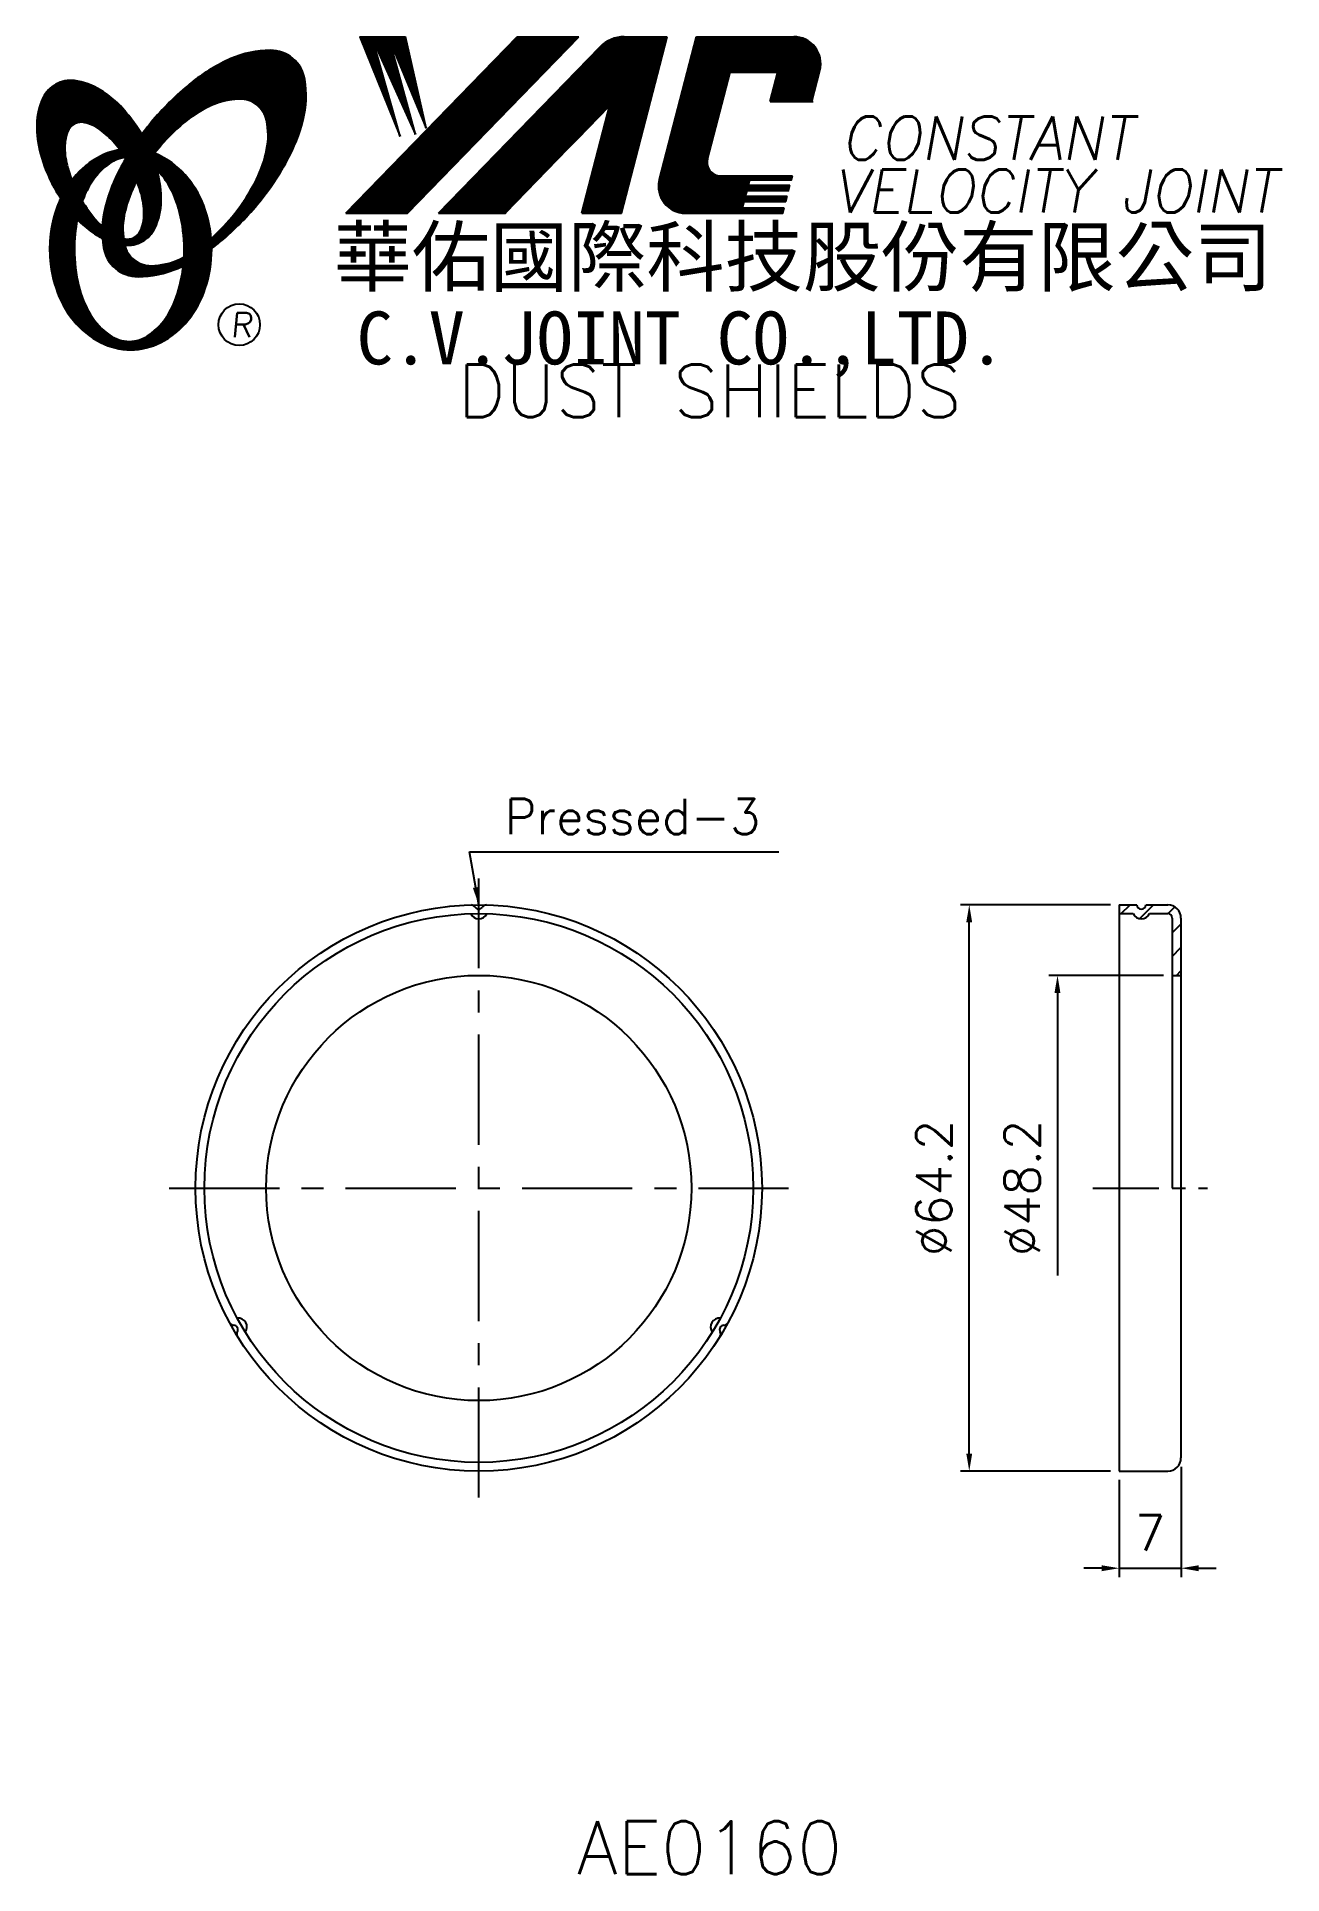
# Model space of a CAD drawing. Extents: x 608 to 749, y 314 to 522.
import ezdxf
from ezdxf.enums import TextEntityAlignment as Align

# ---------------------------------------------------------------- set-up
doc = ezdxf.new("R2010")
doc.units = 0
doc.header["$LTSCALE"] = 10
doc.header["$MEASUREMENT"] = 0
doc.linetypes.add('CENTER', pattern=[2, 1.25, -0.25, 0.25, -0.25])
doc.layers.get('0').update_dxf_attribs({"linetype": 'CONTINUOUS'})
doc.layers.get('DEFPOINTS').update_dxf_attribs({"linetype": 'CONTINUOUS'})
doc.layers.add('4', color=7, linetype='CONTINUOUS')
doc.styles.add('CHINA', font='KAIU.TTF')
doc.styles.add('ITALICC', font='simplex.shx')
doc.dimstyles.get("Standard").update_dxf_attribs({"dimtxt": 4, "dimasz": 2, "dimexe": 1, "dimexo": 1, "dimgap": 2, "dimtad": 1, "dimdec": 4, "dimzin": 10, "dimtxsty": 'ITALICC', "dimcen": -2, "dimclrd": 5, "dimclre": 5, "dimclrt": 18, "dimazin": 3, "dimtfac": 1, "dimtdec": 4, "dimtmove": 0, "dimatfit": 3, "dimtolj": 1, "dimtzin": 10})
doc.dimstyles.new('STANDARD$0', dxfattribs={"dimtxt": 4, "dimasz": 2, "dimexe": 1, "dimexo": 1, "dimgap": 2, "dimtad": 1, "dimdec": 4, "dimzin": 10, "dimtxsty": 'ITALICC', "dimcen": 2, "dimclrd": 5, "dimclre": 5, "dimclrt": 18, "dimaunit": 1, "dimazin": 3, "dimtp": 0.1, "dimtfac": 0.7, "dimtdec": 4, "dimtmove": 0, "dimatfit": 3, "dimtolj": 1, "dimtzin": 10})
pattern_1 = [(45, (508.943487, 314.588911), (-0.00883883476, 0.00883883476), [])]
pattern_2 = [(45, (677.534032, 278.284502), (-0.00727476112, 0.00727476112), [])]

# ---------------------------------------------------------------- blocks, each defined once
blk = doc.blocks.new('*D4')
at = {"color": 5, "linetype": 'BYBLOCK'}
for p, q in [((729.67, 423.63), (712.67, 423.63)), ((713.67, 361.43), (713.67, 421.63)), ((729.67, 359.43), (712.67, 359.43))]:
    blk.add_line(p, q, dxfattribs=at)
for points in [[(713.33, 421.63), (714, 421.63), (713.67, 423.63)], [(713.33, 361.43), (714, 361.43), (713.67, 359.43)]]:
    blk.add_solid(points, dxfattribs=at)
at = {"layer": 'DEFPOINTS', "color": 0, "linetype": 'BYBLOCK'}
for p in [(713.67, 423.63), (730.67, 423.63), (730.67, 359.43)]:
    blk.add_point(p, dxfattribs=at)
at = {"color": 18, "linetype": 'BYBLOCK', "insert": (709.67, 391.53), "char_height": 4, "attachment_point": 5, "rotation": 90, "style": 'ITALICC'}
blk.add_mtext('\\A1;∅64.2', dxfattribs=at)
blk = doc.blocks.new('*D5')
at = {"color": 5, "linetype": 'BYBLOCK'}
for p, q in [((735.67, 415.63), (722.67, 415.63)), ((723.67, 413.63), (723.67, 381.62))]:
    blk.add_line(p, q, dxfattribs=at)
blk.add_solid([(723.33, 413.63), (724, 413.63), (723.67, 415.63)], dxfattribs=at)
at = {"layer": 'DEFPOINTS', "color": 0, "linetype": 'BYBLOCK'}
for p in [(723.67, 415.63), (736.67, 415.63), (730.67, 367.43)]:
    blk.add_point(p, dxfattribs=at)
at = {"color": 18, "linetype": 'BYBLOCK', "insert": (719.67, 391.53), "char_height": 4, "attachment_point": 5, "rotation": 90, "style": 'ITALICC'}
blk.add_mtext('\\A1;∅48.2', dxfattribs=at)
blk = doc.blocks.new('*D6')
at = {"color": 5, "linetype": 'BYBLOCK'}
for p, q in [((730.67, 358.43), (730.67, 347.43)), ((737.67, 359.93), (737.67, 347.43)), ((728.67, 348.43), (726.67, 348.43)), ((730.67, 348.43), (737.67, 348.43)), ((739.67, 348.43), (741.67, 348.43))]:
    blk.add_line(p, q, dxfattribs=at)
for points in [[(728.67, 348.76), (728.67, 348.09), (730.67, 348.43)], [(739.67, 348.76), (739.67, 348.09), (737.67, 348.43)]]:
    blk.add_solid(points, dxfattribs=at)
at = {"layer": 'DEFPOINTS', "color": 0, "linetype": 'BYBLOCK'}
for p in [(737.67, 360.93), (730.67, 359.43), (737.67, 348.43)]:
    blk.add_point(p, dxfattribs=at)
at = {"color": 18, "linetype": 'BYBLOCK', "insert": (734.17, 352.43), "char_height": 4, "attachment_point": 5, "style": 'ITALICC'}
blk.add_mtext('\\A1;7', dxfattribs=at)

msp = doc.modelspace()

# ---------------------------------------------------------------- hatches: boundary and pattern name
at = {"layer": '4', "linetype": 'CONTINUOUS'}
h = msp.add_hatch(dxfattribs=at)
h.set_pattern_fill('ANSI31', color=5, scale=0.1, style=0)
h.set_pattern_definition(pattern_1)
h.paths.add_polyline_path([(669.40219, 522.0199), (662.44489, 522.0199), (643.02828, 502.01614), (649.98559, 502.01614)])
h.paths.add_polyline_path([(672.94908, 514.25432), (669.76871, 502.01614), (674.24969, 502.01614), (679.44813, 522.0199), (674.5514, 522.0199, 0.202785967), (671.81733, 520.86348), (653.5232, 502.01614), (661.07011, 502.01614)])
h.paths.add_polyline_path([(686.57619, 518.02148), (691.96991, 518.02148), (691.10089, 514.67746), (695.81771, 514.67746), (696.73443, 518.20503, 0.490800957), (693.78423, 522.0199), (682.74991, 522.0199), (678.54286, 505.831, 0.490800957), (681.49306, 502.01614), (692.52738, 502.01614), (692.68182, 502.61045), (687.965, 502.61045), (688.15837, 503.35453), (692.87519, 503.35453), (693.03375, 503.96467), (688.31693, 503.96467), (688.47817, 504.58514), (693.19499, 504.58514), (693.35117, 505.18613), (688.63435, 505.18613), (688.79115, 505.78951), (693.50797, 505.78951), (693.62471, 506.2387), (685.48496, 506.2387, -0.490800957), (684.00986, 508.14613)])
h = msp.add_hatch(dxfattribs=at)
h.set_pattern_fill('ANSI31', color=1, scale=0.1, style=0)
h.set_pattern_definition(pattern_1)
h.paths.add_polyline_path([(649.76026, 522.0199), (644.58293, 522.0199), (649.15369, 510.71616), (646.08776, 521.67414), (650.92249, 510.95181), (647.97448, 521.67414), (652.1017, 511.65878)])
h = msp.add_hatch(dxfattribs=at)
h.set_pattern_fill('ANSI31', color=5, scale=0.082305, style=0)
h.set_pattern_definition([(45, (508.943487, 314.588911), (-0.00727476112, 0.00727476112), [])])
h.paths.add_polyline_path([(630.97896, 514.95742, -0.172879177), (632.92043, 514.29885, -0.172879177), (634.00773, 512.5608, -0.104527385), (634.0355, 509.23261, -0.065680101), (632.86597, 505.83065, -0.051823203), (630.42556, 501.98826, -0.044272532), (627.75059, 499.16193, -0.020203161), (627.80417, 498.02401, 0.006517006), (628.20872, 498.33608, 0.049863361), (632.76214, 502.74915, 0.049863361), (636.35178, 507.97631, 0.063682799), (638.17282, 512.60366, 0.103597411), (638.36212, 517.18763, 0.177892575), (637.01352, 519.55791, 0.177892575), (634.45112, 520.49123, 0.103597411), (629.96332, 519.53819, 0.063682799), (625.70558, 516.96911, 0.049863361), (621.15216, 512.55605, 0.016070017), (619.88146, 510.94974, -0.007061632), (620.12874, 510.51271, -0.031648676), (621.08133, 508.47613, -0.008069351), (621.51323, 509.04044, -0.051823203), (624.69161, 512.2989, -0.065680101), (627.73354, 514.21925, -0.104527385)])
h.paths.add_polyline_path([(617.90329, 501.7961, -0.065680101), (619.07282, 505.19805, -0.006063428), (619.31676, 505.67307, 0.027613469), (618.58992, 507.26114, 0.017011252), (618.0565, 508.19611, 0.007829282), (617.56252, 507.32889, 0.063682799), (615.74148, 502.70154, 0.103597411), (615.55218, 498.11757, 0.177892575), (616.90078, 495.74729, 0.177892575), (619.46318, 494.81396, 0.103597411), (623.95098, 495.76701, 0.008811776), (624.57794, 496.05709, 0.013922709), (624.65527, 497.0269, -0.009086703), (624.20525, 496.80945, -0.104527385), (620.95983, 496.07129, -0.172879177), (619.01836, 496.72985, -0.172879177), (617.93106, 498.46791, -0.104527385)])
h = msp.add_hatch(dxfattribs=at)
h.set_pattern_fill('ANSI31', color=3, scale=0.082305, style=0)
h.set_pattern_definition(pattern_2)
h.paths.add_polyline_path([(615.18245, 516.00825, 0.106488277), (612.24058, 517.04682, 0.158297415), (610.15038, 516.65178, 0.158297415), (608.69104, 515.10409, 0.106488277), (607.98023, 512.06632, 0.071723199), (608.39828, 508.75337, 0.058080454), (609.94326, 504.93798, 0.058080454), (612.32431, 501.58019, 0.071723199), (614.88955, 499.44244, 0.020895977), (615.42973, 499.14045, -0.030777155), (615.41383, 500.51667, -0.042059526), (614.31747, 501.67943, -0.04691039), (612.69831, 504.16058, -0.04691039), (611.57003, 506.90006, -0.060581117), (611.16792, 509.16213, -0.10187153), (611.47955, 511.25033, -0.185892489), (612.25963, 512.14197, -0.185892489), (613.43628, 512.28009, -0.10187153), (615.33393, 511.35456, -0.060581117), (616.97076, 509.74229, -0.04691039), (618.58992, 507.26114, -0.04691039), (619.7182, 504.52165, -0.060581117), (620.12031, 502.25959, -0.10187153), (619.80868, 500.17138, -0.185892489), (619.02859, 499.27974, -0.185892489), (617.85195, 499.14162, -0.002013383), (617.81115, 499.15225, 0.021593804), (617.93106, 498.46791, 0.006477741), (617.94907, 498.39087, 0.14950097), (619.92163, 498.79891, 0.158297415), (621.38096, 500.3466, 0.106488277), (622.09177, 503.38436, 0.071723199), (621.67372, 506.69732, 0.058080454), (620.12874, 510.51271, 0.058080454), (617.74769, 513.8705, 0.071723199)])
h = msp.add_hatch(dxfattribs=at)
h.set_pattern_fill('ANSI31', color=1, scale=0.082305, style=0)
h.set_pattern_definition(pattern_2)
h.paths.add_polyline_path([(616.27608, 507.6848, -0.120168026), (617.96787, 508.33819, 0.016865385), (617.36811, 509.22093, 0.076648372), (615.21188, 508.50201, 0.104809576), (612.12743, 505.98891, 0.005838257), (611.96049, 505.77671, 0.028089978), (612.69831, 504.16058, 0.014237292), (613.14043, 503.37553, -0.045767751), (614.06562, 505.31238, -0.106890197)])
h.paths.add_polyline_path([(612.24471, 497.93018, -0.048711043), (612.57481, 501.31052, -0.007865741), (612.32431, 501.58019, -0.037695478), (610.68843, 503.69895, 0.03042545), (610.16311, 502.39498, 0.080710289), (609.43767, 497.93018, 0.080710289), (610.16311, 493.46539, 0.089265679), (612.12743, 489.87145, 0.104809576), (615.21188, 487.35835, 0.11926607), (618.62108, 486.53342, 0.11926607), (622.03027, 487.35835, 0.104809576), (625.11472, 489.87145, 0.089265679), (627.07905, 493.46539, 0.080710289), (627.80448, 497.93018, 0.080710289), (627.07905, 502.39498, 0.089265679), (625.11472, 505.98891, 0.104809576), (622.03027, 508.50201, 0.025513357), (621.33703, 508.81476, 0.004818181), (621.08133, 508.47613, -0.023722145), (621.62254, 506.87938, -0.065307489), (622.85772, 505.31238, -0.073950765), (624.17018, 502.11465, -0.060532391), (624.67863, 497.93018, -0.060532391), (624.17018, 493.74572, -0.073950765), (622.85772, 490.54799, -0.106890197), (620.64726, 488.17557, -0.153118262), (618.46167, 487.49019, -0.153118262), (616.27608, 488.17557, -0.106890197), (614.06562, 490.54799, -0.073950765), (612.75316, 493.74572, -0.060532391)])
h = msp.add_hatch(dxfattribs=at)
h.set_pattern_fill('ANSI31', color=5, scale=15, style=0)
h.set_pattern_definition([(45, (489.9318, 314.238), (-1.325825, 1.325825), [])])
h.paths.add_polyline_path([(737.66671, 422.1258, 0.414213562), (736.16671, 423.6258), (733.66671, 423.6258, -1), (732.66671, 423.6258), (730.66671, 423.6258), (730.66671, 422.6258), (732.2502, 422.6258, 0.654653671), (734.08323, 422.6258), (736.16671, 422.6258, -0.414213562), (736.66671, 422.1258), (736.66671, 415.6258), (737.66671, 415.6258)])

# ---------------------------------------------------------------- linework, layer by layer
at = {"layer": '4', "color": 5, "linetype": 'CONTINUOUS'}
for p, q in [((643.02828, 502.01614), (662.44489, 522.0199)), ((649.98559, 502.01614), (669.40219, 522.0199)), ((653.5232, 502.01614), (671.81733, 520.86348)), ((662.44489, 522.0199), (669.40219, 522.0199)), ((674.24969, 502.01614), (679.44813, 522.0199)), ((674.5514, 522.0199), (679.44813, 522.0199)), ((678.54286, 505.831), (682.74991, 522.0199)), ((682.74991, 522.0199), (693.78423, 522.0199)), ((684.00986, 508.14613), (686.57619, 518.02148)), ((686.57619, 518.02148), (691.96991, 518.02148)), ((691.10089, 514.67746), (691.96991, 518.02148)), ((695.81771, 514.67746), (696.73443, 518.20503)), ((691.10089, 514.67746), (695.96814, 514.67746)), ((661.07011, 502.01614), (672.94908, 514.25432)), ((669.76871, 502.01614), (672.94908, 514.25432)), ((685.48496, 506.2387), (693.62471, 506.2387)), ((693.50797, 505.78951), (693.62471, 506.2387)), ((688.31693, 503.96467), (688.47817, 504.58514)), ((688.47817, 504.58514), (693.19499, 504.58514)), ((688.63435, 505.18613), (688.79115, 505.78951)), ((688.63435, 505.18613), (693.35117, 505.18613)), ((688.79115, 505.78951), (693.50797, 505.78951)), ((693.19499, 504.58514), (693.35117, 505.18613)), ((643.02828, 502.01614), (649.98559, 502.01614)), ((653.5232, 502.01614), (661.07011, 502.01614)), ((669.76871, 502.01614), (674.24969, 502.01614)), ((681.49306, 502.01614), (692.52738, 502.01614)), ((687.965, 502.61045), (688.15837, 503.35453)), ((687.965, 502.61045), (692.68182, 502.61045)), ((688.15837, 503.35453), (692.87519, 503.35453)), ((688.31693, 503.96467), (693.03375, 503.96467)), ((692.52738, 502.01614), (692.68182, 502.61045)), ((692.87519, 503.35453), (693.03375, 503.96467))]:
    msp.add_line(p, q, dxfattribs=at)
at = {"layer": '4', "color": 1, "linetype": 'CONTINUOUS'}
for p, q in [((644.58293, 522.0199), (649.76026, 522.0199)), ((644.58293, 522.0199), (649.15369, 510.71616)), ((646.08776, 521.67414), (650.92249, 510.95181)), ((649.15369, 510.71616), (646.08776, 521.67414)), ((650.92249, 510.95181), (647.97448, 521.67414)), ((647.97448, 521.67414), (652.1017, 511.65878)), ((652.1017, 511.65878), (649.76026, 522.0199))]:
    msp.add_line(p, q, dxfattribs=at)
at = {"layer": '4', "color": 5, "linetype": 'CENTER'}
for p, q in [((658.0784, 356.4258), (658.0784, 426.6258)), ((622.9784, 391.5258), (693.1784, 391.5258))]:
    msp.add_line(p, q, dxfattribs=at)
at = {"layer": '4', "color": 7, "linetype": 'CONTINUOUS'}
for p, q in [((730.66671, 423.6258), (730.66671, 359.4258)), ((730.66671, 423.6258), (732.66671, 423.6258)), ((733.66671, 423.6258), (736.16671, 423.6258)), ((730.66671, 422.6258), (732.2502, 422.6258)), ((734.08323, 422.6258), (736.16671, 422.6258)), ((736.66671, 422.1258), (736.66671, 391.5258)), ((737.66671, 422.1258), (737.66671, 360.9258)), ((736.66671, 415.6258), (737.66671, 415.6258)), ((730.66671, 359.4258), (736.16671, 359.4258))]:
    msp.add_line(p, q, dxfattribs=at)
at = {"layer": '4', "color": 5, "linetype": 'CENTER', "ltscale": 0.6}
msp.add_line((727.66671, 391.5258), (740.66671, 391.5258), dxfattribs=at)
at = {"layer": '4', "color": 5, "linetype": 'CONTINUOUS'}
for points in [[(627.80417, 498.02401, 0.006517006), (628.20872, 498.33608, 0.049863361), (632.76214, 502.74915, 0.049863361), (636.35178, 507.97631, 0.063682799), (638.17282, 512.60366, 0.103597411), (638.36212, 517.18763, 0.177892575), (637.01352, 519.55791, 0.177892575), (634.45112, 520.49123, 0.103597411), (629.96332, 519.53819, 0.063682799), (625.70558, 516.96911, 0.049863361), (621.15216, 512.55605, 0.016070017), (619.88146, 510.94974)], [(627.75059, 499.16193, 0.044272532), (630.42556, 501.98826, 0.051823203), (632.86597, 505.83065, 0.065680101), (634.0355, 509.23261, 0.104527385), (634.00773, 512.5608, 0.172879177), (632.92043, 514.29885, 0.172879177), (630.97896, 514.95742, 0.104527385), (627.73354, 514.21925, 0.065680101), (624.69161, 512.2989, 0.051823203), (621.51323, 509.04044, 0.008069351), (621.08133, 508.47613)], [(618.0565, 508.19611, 0.007829282), (617.56252, 507.32889, 0.063682799), (615.74148, 502.70154, 0.103597411), (615.55218, 498.11757, 0.177892575), (616.90078, 495.74729, 0.177892575), (619.46318, 494.81396, 0.103597411), (623.95098, 495.76701, 0.008811776), (624.57794, 496.05709, 0.008811776)], [(619.31676, 505.67307, 0.006063428), (619.07282, 505.19805, 0.065680101), (617.90329, 501.7961, 0.104527385), (617.93106, 498.46791, 0.172879177), (619.01836, 496.72985, 0.172879177), (620.95983, 496.07129, 0.104527385), (624.20525, 496.80945, 0.009086703), (624.65527, 497.0269, 0.009086703)]]:
    msp.add_lwpolyline(points, format="xyb", dxfattribs=at)
at = {"layer": '4', "color": 3, "linetype": 'CONTINUOUS'}
for points in [[(617.94907, 498.39087, 0.14950097), (619.92163, 498.79891, 0.158297415), (621.38096, 500.3466, 0.106488277), (622.09177, 503.38436, 0.071723199), (621.67372, 506.69732, 0.058080454), (620.12874, 510.51271, 0.058080454), (617.74769, 513.8705, 0.071723199), (615.18245, 516.00825, 0.106488277), (612.24058, 517.04682, 0.158297415), (610.15038, 516.65178, 0.158297415), (608.69104, 515.10409, 0.106488277), (607.98023, 512.06632, 0.071723199), (608.39828, 508.75337, 0.058080454), (609.94326, 504.93798, 0.058080454), (612.32431, 501.58019, 0.071723199), (614.88955, 499.44244, 0.020895977), (615.42973, 499.14045, 0.020895977)], [(617.81115, 499.15225, 0.002013383), (617.85195, 499.14162, 0.185892489), (619.02859, 499.27974, 0.185892489), (619.80868, 500.17138, 0.10187153), (620.12031, 502.25959, 0.060581117), (619.7182, 504.52165, 0.04691039), (618.58992, 507.26114, 0.04691039), (616.97076, 509.74229, 0.060581117), (615.33393, 511.35456, 0.10187153), (613.43628, 512.28009, 0.185892489), (612.25963, 512.14197, 0.185892489), (611.47955, 511.25033, 0.10187153), (611.16792, 509.16213, 0.060581117), (611.57003, 506.90006, 0.04691039), (612.69831, 504.16058, 0.04691039), (614.31747, 501.67943, 0.042059526), (615.41383, 500.51667, 0.042059526)]]:
    msp.add_lwpolyline(points, format="xyb", dxfattribs=at)
at = {"layer": '4', "color": 1, "linetype": 'CONTINUOUS'}
for points in [[(610.68843, 503.69895, 0.03042545), (610.16311, 502.39498, 0.080710289), (609.43767, 497.93018, 0.080710289), (610.16311, 493.46539, 0.089265679), (612.12743, 489.87145, 0.104809576), (615.21188, 487.35835, 0.11926607), (618.62108, 486.53342, 0.11926607), (622.03027, 487.35835, 0.104809576), (625.11472, 489.87145, 0.089265679), (627.07905, 493.46539, 0.080710289), (627.80448, 497.93018, 0.080710289), (627.07905, 502.39498, 0.089265679), (625.11472, 505.98891, 0.104809576), (622.03027, 508.50201, 0.025513357), (621.33703, 508.81476, 0.025513357)], [(617.36811, 509.22093, 0.076648372), (615.21188, 508.50201, 0.104809576), (612.12743, 505.98891, 0.005838257), (611.96049, 505.77671, 0.005838257)], [(617.96787, 508.33819, 0.120168026), (616.27608, 507.6848, 0.106890197), (614.06562, 505.31238, 0.045767751), (613.14043, 503.37553, 0.045767751)], [(612.57481, 501.31052, 0.048711043), (612.24471, 497.93018, 0.060532391), (612.75316, 493.74572, 0.073950765), (614.06562, 490.54799, 0.106890197), (616.27608, 488.17557, 0.153118262), (618.46167, 487.49019, 0.153118262), (620.64726, 488.17557, 0.106890197), (622.85772, 490.54799, 0.073950765), (624.17018, 493.74572, 0.060532391), (624.67863, 497.93018, 0.060532391), (624.17018, 502.11465, 0.073950765), (622.85772, 505.31238, 0.065307489), (621.62254, 506.87938)]]:
    msp.add_lwpolyline(points, format="xyb", dxfattribs=at)
at = {"layer": '4', "color": 5, "linetype": 'CONTINUOUS'}
msp.add_circle((630.92532, 489.38446), 2.35282, dxfattribs=at)
at = {"layer": '4', "color": 7, "linetype": 'CONTINUOUS'}
for radius in [32.1, 31.1, 24.1]:
    msp.add_circle((658.0784, 391.5258), radius, dxfattribs=at)
at = {"layer": '4', "color": 5, "linetype": 'CONTINUOUS'}
for centre, radius, start, end in [((674.5514, 518.20966), 3.81024, 90, 135.8533387), ((693.78423, 518.9717), 3.04819, 345.4326059, 90), ((685.48496, 507.7628), 1.5241, 165.4326059, 270), ((681.49306, 505.06433), 3.04819, 165.4326059, 270)]:
    msp.add_arc(centre, radius, start, end, dxfattribs=at)
at = {"layer": '4', "color": 7, "linetype": 'CONTINUOUS'}
for centre, radius, start, end in [((657.21923, 423.11412), 0.5, 30.7759482, 91.5580112), ((658.0784, 423.6258), 0.5, 210.7759482, 329.2240518), ((658.93758, 423.11412), 0.5, 88.4419888, 149.2240518), ((733.16671, 423.6258), 0.5, 180, 0), ((736.16671, 422.1258), 1.5, 0, 90), ((658.0784, 423.0258), 1, 204.4144023, 335.5855977), ((733.16671, 423.0258), 1, 203.5781785, 336.4218215), ((736.16671, 422.1258), 0.5, 0, 90), ((630.29253, 376.47571), 0.5, 208.4419888, 269.2240518), ((630.27899, 375.4758), 0.5, 330.7759482, 89.2240518), ((631.1517, 374.98758), 0.5, 150.7759482, 211.5580112), ((630.7986, 375.7758), 1, 324.4144023, 95.5855977), ((685.3582, 375.7758), 1, 84.4144023, 215.5855977), ((685.87782, 375.4758), 0.5, 90.7759482, 209.2240518), ((685.0051, 374.98758), 0.5, 328.4419888, 29.2240518), ((685.86428, 376.47571), 0.5, 270.7759482, 331.5580112), ((736.16671, 360.9258), 1.5, 270, 0)]:
    msp.add_arc(centre, radius, start, end, dxfattribs=at)

# ---------------------------------------------------------------- texts
at = {"layer": '4', "color": 5, "linetype": 'CONTINUOUS', "style": 'ITALICC'}
for s, height, oblique, p in [('CONSTANT', 4.9, 10, (699.17709, 508.0866)), ('VELOCITY JOINT', 4.9, 10, (698.29886, 502.09122)), ('R', 2.75625, 5, (629.96663, 487.97486))]:
    msp.add_text(s, height=height, dxfattribs=dict(at, oblique=oblique)).set_placement(p)
at = {"layer": '4', "color": 7, "linetype": 'CONTINUOUS', "style": 'CHINA'}
for s, height, p in [('華佑國際科技股份有限公司', 6.5, (641.61492, 493.82629)), ('C.V.JOINT CO.,LTD.', 6, (644.24356, 484.88007))]:
    msp.add_text(s, height=height, dxfattribs=at).set_placement(p)
at = {"layer": '4', "color": 18, "linetype": 'CONTINUOUS', "style": 'ITALICC'}
for s, p in [('DUST SHIELDS', (684.24628, 478.88725)), ('AE0160', (684.24628, 313.73986))]:
    msp.add_text(s, height=6, dxfattribs=at).set_placement(p, align=Align.CENTER)
at = {"layer": '4', "color": 18, "linetype": 'CONTINUOUS', "insert": (661.02042, 433.6258), "char_height": 4, "attachment_point": 4, "style": 'ITALICC'}
msp.add_mtext('\\A1;Pressed-3', dxfattribs=at)

# ---------------------------------------------------------------- dimensions: what is measured, and where the dimension line sits
at = {"layer": '4', "color": 7, "linetype": 'CONTINUOUS'}
for base, p1, p2, text, override, picture, middle in [((713.66674, 423.6258), (730.66671, 359.4258), (730.66671, 423.6258), '%%c64.2', {"dimcen": 2.5, "dimaunit": 0, "dimtp": 0}, '*D4', (709.66674, 391.5258)), ((723.66674, 415.6258), (730.66671, 367.4258), (736.66671, 415.6258), '%%C48.2', {"dimcen": -2, "dimse1": 1, "dimsd1": 1}, '*D5', (719.66674, 391.5258))]:
    dim = msp.add_linear_dim(base=base, p1=p1, p2=p2, angle=90, text=text, dimstyle='STANDARD$0', override=override, dxfattribs=at)
    dim.commit()
    dim.dimension.update_dxf_attribs({"geometry": picture, "text_midpoint": middle})
dim = msp.add_linear_dim(base=(737.66671, 348.42578), p1=(730.66671, 359.4258), p2=(737.66671, 360.9258), text='7', dimstyle='STANDARD$0', override={"dimcen": 2.5, "dimaunit": 0, "dimtp": 0}, dxfattribs=at)
dim.commit()
dim.dimension.update_dxf_attribs({"geometry": '*D6', "text_midpoint": (734.16671, 352.42578)})

# ---------------------------------------------------------------- leaders
at = {"layer": '4', "color": 5, "linetype": 'CONTINUOUS', "annotation_type": 0, "has_hookline": 1, "hookline_direction": 0, "text_width": 31.04762}
msp.add_leader([(658.0784, 423.6258), (657.02042, 429.6258), (659.02042, 429.6258)], dimstyle='STANDARD', dxfattribs=at)

doc.saveas('drawing.dxf')
